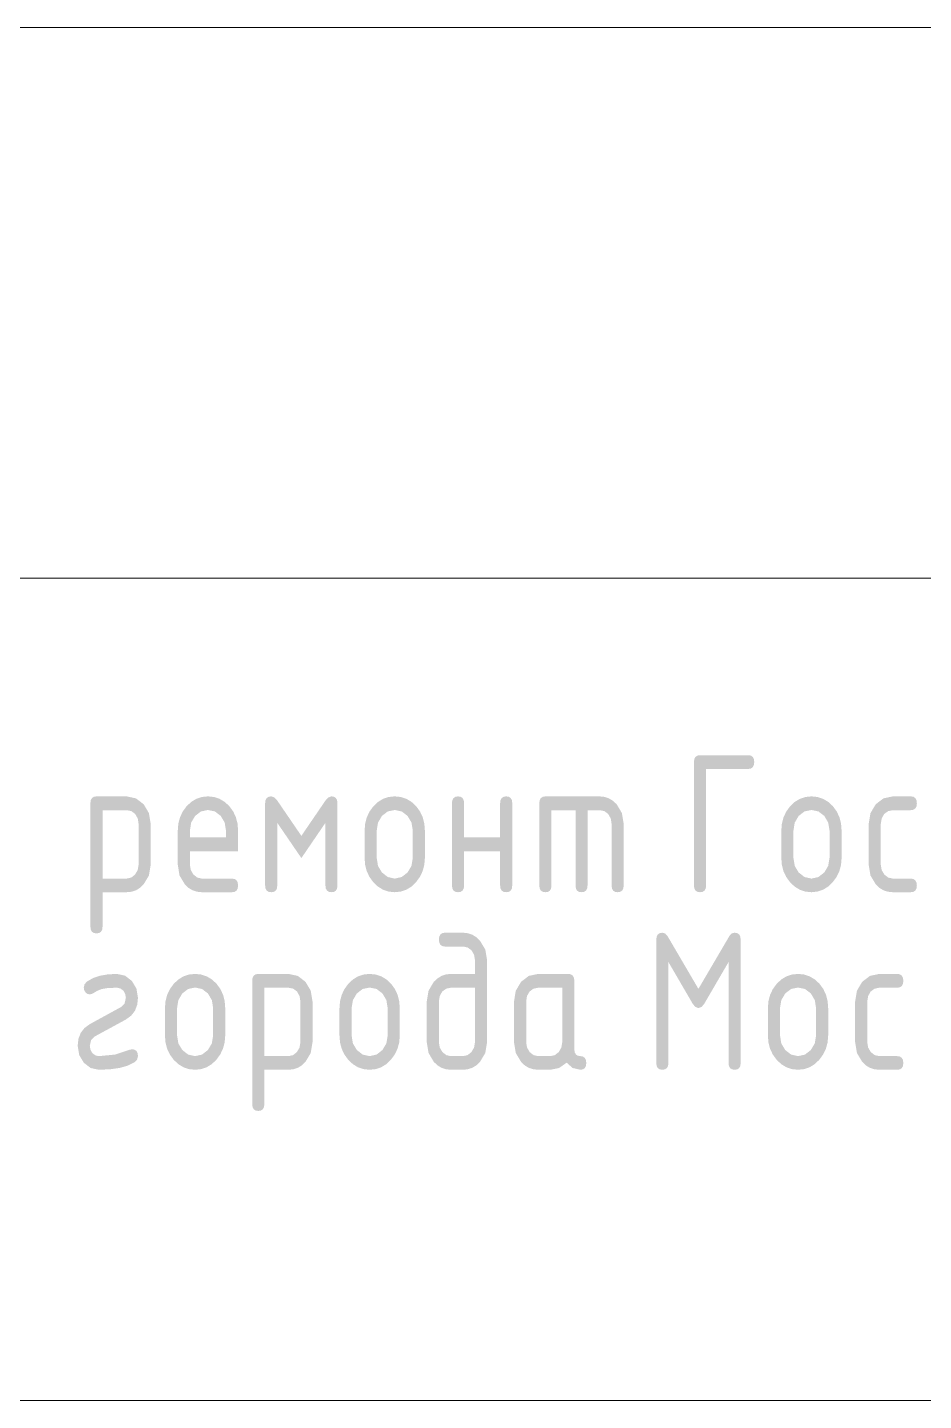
# Model space of a CAD drawing. Header units: millimetres. Extents: x 0 to 1189, y 0 to 841.
# Drawn here: x 1088.41 to 1104.73, y 34.96 to 59.98 of the extents above; entities that cross this region are included whole.
import ezdxf

# ---------------------------------------------------------------- set-up
doc = ezdxf.new("R2010")
doc.units = ezdxf.units.MM

msp = doc.modelspace()

# ---------------------------------------------------------------- hatches: boundary and pattern name
h = msp.add_hatch(color=7)
h.dxf.hatch_style = 2
h.paths.add_polyline_path([(1100.765138, 46.468794), (1100.765138, 44.345513), (1100.758222, 44.291046), (1100.737509, 44.252909), (1100.703049, 44.230481), (1100.654895, 44.223143), (1100.606423, 44.230481), (1100.5718, 44.252909), (1100.551026, 44.291046), (1100.544101, 44.345513), (1100.544101, 46.594471), (1100.551026, 46.649455), (1100.5718, 46.688729), (1100.606423, 46.712294), (1100.654895, 46.720148), (1101.531879, 46.720148), (1101.580265, 46.712294), (1101.614699, 46.688729), (1101.635283, 46.649455), (1101.642122, 46.594471), (1101.635283, 46.539488), (1101.614699, 46.500213), (1101.580265, 46.476649), (1101.531879, 46.468794)])
h = msp.add_hatch(color=7)
h.paths.add_polyline_path([(1089.55251, 45.847023), (1089.559434, 45.900095), (1089.580208, 45.938387), (1089.614831, 45.96159), (1089.663304, 45.969393), (1090.212314, 45.969393), (1090.382295, 45.933082), (1090.522097, 45.826077), (1090.618353, 45.663744), (1090.65053, 45.469992), (1090.65053, 44.722544), (1090.618353, 44.528792), (1090.522097, 44.366459), (1090.456098, 44.302673), (1090.382295, 44.258008), (1090.300948, 44.231739), (1090.212314, 44.223143), (1089.773547, 44.223143), (1089.773547, 43.594758), (1089.766631, 43.541686), (1089.745917, 43.503394), (1089.711458, 43.480191), (1089.663304, 43.472388), (1089.614831, 43.480191), (1089.580208, 43.503394), (1089.559434, 43.541686), (1089.55251, 43.594758)])
h.paths.add_polyline_path([(1089.773547, 45.718039), (1089.773547, 44.47119), (1090.212314, 44.47119), (1090.295754, 44.489449), (1090.365552, 44.544502), (1090.413921, 44.625668), (1090.430044, 44.722544), (1090.430044, 45.469992), (1090.414266, 45.566868), (1090.368308, 45.648035), (1090.297339, 45.701434), (1090.212314, 45.718039)])
h = msp.add_hatch(color=7)
h.paths.add_polyline_path([(1091.692614, 45.721346), (1091.565904, 45.694819), (1091.45945, 45.613308), (1091.387861, 45.492247), (1091.364641, 45.347622), (1091.364641, 45.221945), (1092.021139, 45.221945), (1092.021139, 45.347622), (1091.997919, 45.492247), (1091.92633, 45.613308), (1091.8196, 45.694819)])
h.paths.add_polyline_path([(1091.364641, 44.970591), (1091.364641, 44.722544), (1091.380558, 44.626908), (1091.429133, 44.544502), (1091.500171, 44.489449), (1091.582371, 44.47119), (1092.131382, 44.47119), (1092.179768, 44.463335), (1092.214202, 44.439771), (1092.234786, 44.400497), (1092.241625, 44.345513), (1092.234786, 44.291046), (1092.214202, 44.252909), (1092.179768, 44.230481), (1092.131382, 44.223143), (1091.582371, 44.223143), (1091.493738, 44.231739), (1091.41239, 44.258008), (1091.338588, 44.302673), (1091.272588, 44.366459), (1091.17585, 44.527345), (1091.143604, 44.722544), (1091.143604, 45.344315), (1091.153457, 45.470156), (1091.183154, 45.585816), (1091.232901, 45.691658), (1091.302905, 45.788043), (1091.387594, 45.867771), (1091.480603, 45.9244), (1091.58219, 45.958188), (1091.692614, 45.969393), (1091.803271, 45.95824), (1091.904832, 45.924814), (1091.997712, 45.869167), (1092.082323, 45.791351), (1092.15256, 45.694965), (1092.202282, 45.589124), (1092.231849, 45.473463), (1092.241625, 45.347622), (1092.241625, 44.970591)])
h = msp.add_hatch(color=7)
h.dxf.hatch_style = 2
h.paths.add_polyline_path([(1093.394503, 44.844914), (1092.955735, 45.487631), (1092.955735, 44.345513), (1092.948819, 44.291046), (1092.928106, 44.252909), (1092.893646, 44.230481), (1092.845492, 44.223143), (1092.79702, 44.230481), (1092.762397, 44.252909), (1092.741623, 44.291046), (1092.734698, 44.345513), (1092.734698, 45.847023), (1092.741623, 45.900095), (1092.762397, 45.938387), (1092.79702, 45.96159), (1092.845492, 45.969393), (1092.900407, 45.950721), (1092.955735, 45.892774), (1093.394503, 45.250057), (1093.832719, 45.892774), (1093.888116, 45.950721), (1093.943513, 45.969393), (1093.990074, 45.96159), (1094.023715, 45.938387), (1094.044127, 45.900095), (1094.051, 45.847023), (1094.051, 44.345513), (1094.044127, 44.291046), (1094.023715, 44.252909), (1093.990074, 44.230481), (1093.943513, 44.223143), (1093.895041, 44.230481), (1093.860418, 44.252909), (1093.839644, 44.291046), (1093.832719, 44.345513), (1093.832719, 45.487631)])
h = msp.add_hatch(color=7)
h.paths.add_polyline_path([(1094.545781, 44.844914), (1094.545781, 45.344315), (1094.555634, 45.470156), (1094.58533, 45.585816), (1094.635077, 45.691658), (1094.705082, 45.788043), (1094.789771, 45.867771), (1094.88278, 45.9244), (1094.984367, 45.958188), (1095.094791, 45.969393), (1095.205447, 45.95824), (1095.307009, 45.924814), (1095.399889, 45.869167), (1095.4845, 45.791351), (1095.554737, 45.694914), (1095.604458, 45.58871), (1095.634026, 45.472068), (1095.643801, 45.344315), (1095.643801, 44.844914), (1095.633509, 44.720985), (1095.602805, 44.606307), (1095.551947, 44.500826), (1095.481193, 44.404493), (1095.398028, 44.324765), (1095.305355, 44.268136), (1095.204001, 44.234348), (1095.094791, 44.223143), (1094.984367, 44.234348), (1094.88278, 44.268136), (1094.789771, 44.324765), (1094.705082, 44.404493), (1094.635077, 44.500826), (1094.58533, 44.606307), (1094.555634, 44.720985)])
h.paths.add_polyline_path([(1095.423315, 44.848221), (1095.423315, 45.347622), (1095.400095, 45.491007), (1095.328506, 45.613308), (1095.221777, 45.694819), (1095.094791, 45.721346), (1094.96808, 45.694819), (1094.861627, 45.613308), (1094.790038, 45.491007), (1094.766818, 45.347622), (1094.766818, 44.848221), (1094.790038, 44.702425), (1094.861627, 44.583087), (1094.96808, 44.499647), (1095.094791, 44.47119), (1095.221777, 44.499647), (1095.328506, 44.583087), (1095.400095, 44.703872)])
h = msp.add_hatch(color=7)
h.dxf.hatch_style = 2
h.paths.add_polyline_path([(1096.357912, 44.970591), (1096.357912, 44.345513), (1096.350996, 44.291046), (1096.330283, 44.252909), (1096.295823, 44.230481), (1096.247669, 44.223143), (1096.199197, 44.230481), (1096.164573, 44.252909), (1096.1438, 44.291046), (1096.136875, 44.345513), (1096.136875, 45.847023), (1096.1438, 45.900095), (1096.164573, 45.938387), (1096.199197, 45.96159), (1096.247669, 45.969393), (1096.295823, 45.96159), (1096.330283, 45.938387), (1096.350996, 45.900095), (1096.357912, 45.847023), (1096.357912, 45.221945), (1097.01441, 45.221945), (1097.01441, 45.847023), (1097.021326, 45.900095), (1097.042039, 45.938387), (1097.076499, 45.96159), (1097.124653, 45.969393), (1097.173039, 45.96159), (1097.207473, 45.938387), (1097.228057, 45.900095), (1097.234896, 45.847023), (1097.234896, 44.345513), (1097.228057, 44.291046), (1097.207473, 44.252909), (1097.173039, 44.230481), (1097.124653, 44.223143), (1097.076499, 44.230481), (1097.042039, 44.252909), (1097.021326, 44.291046), (1097.01441, 44.345513), (1097.01441, 44.970591)])
h = msp.add_hatch(color=7)
h.dxf.hatch_style = 2
h.paths.add_polyline_path([(1097.838763, 45.969393), (1098.82599, 45.969393), (1098.914477, 45.960255), (1098.995213, 45.933082), (1099.068921, 45.888235), (1099.136324, 45.826077), (1099.23258, 45.663744), (1099.264757, 45.469992), (1099.264757, 44.345513), (1099.257841, 44.291046), (1099.237128, 44.252909), (1099.202668, 44.230481), (1099.154514, 44.223143), (1099.106128, 44.230481), (1099.071694, 44.252909), (1099.05111, 44.291046), (1099.044271, 44.345513), (1099.044271, 45.469992), (1099.028493, 45.566868), (1098.982535, 45.648035), (1098.911497, 45.701434), (1098.82599, 45.718039), (1098.605504, 45.718039), (1098.605504, 44.345513), (1098.598588, 44.291046), (1098.577874, 44.252909), (1098.543415, 44.230481), (1098.495261, 44.223143), (1098.448468, 44.230481), (1098.414852, 44.252909), (1098.394569, 44.291046), (1098.387774, 44.345513), (1098.387774, 45.718039), (1097.949007, 45.718039), (1097.949007, 44.345513), (1097.94209, 44.291046), (1097.921377, 44.252909), (1097.886917, 44.230481), (1097.838763, 44.223143), (1097.790291, 44.230481), (1097.755668, 44.252909), (1097.734894, 44.291046), (1097.727969, 44.345513), (1097.727969, 45.847023), (1097.734894, 45.900095), (1097.755668, 45.938387), (1097.790291, 45.96159)])
h = msp.add_hatch(color=7)
h.paths.add_polyline_path([(1102.135195, 44.844914), (1102.135195, 45.344315), (1102.145048, 45.470156), (1102.174745, 45.585816), (1102.224492, 45.691658), (1102.294497, 45.788043), (1102.379186, 45.867771), (1102.472195, 45.9244), (1102.573782, 45.958188), (1102.684206, 45.969393), (1102.794862, 45.95824), (1102.896424, 45.924814), (1102.989303, 45.869167), (1103.073915, 45.791351), (1103.144152, 45.694914), (1103.193873, 45.58871), (1103.223441, 45.472068), (1103.233216, 45.344315), (1103.233216, 44.844914), (1103.222924, 44.720985), (1103.19222, 44.606307), (1103.141361, 44.500826), (1103.070608, 44.404493), (1102.987443, 44.324765), (1102.89477, 44.268136), (1102.793415, 44.234348), (1102.684206, 44.223143), (1102.573782, 44.234348), (1102.472195, 44.268136), (1102.379186, 44.324765), (1102.294497, 44.404493), (1102.224492, 44.500826), (1102.174745, 44.606307), (1102.145048, 44.720985)])
h.paths.add_polyline_path([(1103.01273, 44.848221), (1103.01273, 45.347622), (1102.98951, 45.491007), (1102.917921, 45.613308), (1102.811192, 45.694819), (1102.684206, 45.721346), (1102.557495, 45.694819), (1102.451042, 45.613308), (1102.379453, 45.491007), (1102.356233, 45.347622), (1102.356233, 44.848221), (1102.379453, 44.702425), (1102.451042, 44.583087), (1102.557495, 44.499647), (1102.684206, 44.47119), (1102.811192, 44.499647), (1102.917921, 44.583087), (1102.98951, 44.703872)])
h = msp.add_hatch(color=7)
h.dxf.hatch_style = 2
h.paths.add_polyline_path([(1103.947327, 45.469992), (1103.947327, 44.722544), (1103.963243, 44.626908), (1104.011819, 44.544502), (1104.082857, 44.489449), (1104.165057, 44.47119), (1104.493581, 44.47119), (1104.541735, 44.463335), (1104.576195, 44.439771), (1104.596908, 44.400497), (1104.603824, 44.345513), (1104.596908, 44.291046), (1104.576195, 44.252909), (1104.541735, 44.230481), (1104.493581, 44.223143), (1104.165057, 44.223143), (1104.076423, 44.231739), (1103.995076, 44.258008), (1103.921273, 44.302673), (1103.855274, 44.366459), (1103.758536, 44.527345), (1103.72629, 44.722544), (1103.72629, 45.469992), (1103.758536, 45.663744), (1103.855274, 45.826077), (1103.995076, 45.933082), (1104.165057, 45.969393), (1104.493581, 45.969393), (1104.541735, 45.961538), (1104.576195, 45.937974), (1104.596908, 45.8987), (1104.603824, 45.843716), (1104.596908, 45.788732), (1104.576195, 45.749458), (1104.541735, 45.725894), (1104.493581, 45.718039), (1104.165057, 45.718039), (1104.079963, 45.699987), (1104.008512, 45.648035), (1103.96283, 45.566868)])
h = msp.add_hatch(color=7)
h.paths.add_polyline_path([(1096.776019, 42.985768), (1096.776019, 41.487565), (1096.743842, 41.293813), (1096.647586, 41.13148), (1096.579726, 41.067694), (1096.505303, 41.023028), (1096.424576, 40.996759), (1096.337803, 40.988164), (1096.116765, 40.988164), (1096.028132, 40.996759), (1095.946784, 41.023028), (1095.872982, 41.067694), (1095.806982, 41.13148), (1095.710244, 41.293813), (1095.677998, 41.487565), (1095.677998, 42.235013), (1095.710244, 42.428765), (1095.806982, 42.591098), (1095.874145, 42.653256), (1095.947818, 42.698103), (1096.028519, 42.725276), (1096.116765, 42.734414), (1096.555533, 42.734414), (1096.555533, 42.985768), (1096.539754, 43.082851), (1096.493797, 43.163811), (1096.422828, 43.215969), (1096.337803, 43.233815), (1096.006522, 43.233815), (1095.959962, 43.24167), (1095.926321, 43.265234), (1095.905908, 43.304508), (1095.899035, 43.359492), (1095.905908, 43.414476), (1095.926321, 43.45375), (1095.959962, 43.477314), (1096.006522, 43.485169), (1096.337803, 43.485169), (1096.426436, 43.476057), (1096.507784, 43.448651), (1096.581586, 43.402849), (1096.647586, 43.338546), (1096.743842, 43.179314)])
h.paths.add_polyline_path([(1096.555533, 41.487565), (1096.555533, 42.48306), (1096.116765, 42.48306), (1096.031672, 42.465007), (1095.96022, 42.413055), (1095.914538, 42.331889), (1095.899035, 42.235013), (1095.899035, 41.487565), (1095.914952, 41.391929), (1095.963528, 41.309522), (1096.034565, 41.25447), (1096.116765, 41.236211), (1096.337803, 41.236211), (1096.421243, 41.25447), (1096.491041, 41.309522), (1096.53941, 41.390689)])
h = msp.add_hatch(color=7)
h.dxf.hatch_style = 2
h.paths.add_polyline_path([(1101.284668, 43.485169), (1101.332822, 43.477314), (1101.367282, 43.45375), (1101.387995, 43.414476), (1101.394911, 43.359492), (1101.394911, 41.110534), (1101.387995, 41.056067), (1101.367282, 41.01793), (1101.332822, 40.995502), (1101.284668, 40.988164), (1101.236282, 40.995502), (1101.201848, 41.01793), (1101.181264, 41.056067), (1101.174425, 41.110534), (1101.174425, 42.951042), (1100.729043, 42.185955), (1100.680743, 42.131109), (1100.625415, 42.112643), (1100.572223, 42.131109), (1100.523991, 42.185955), (1100.079161, 42.951042), (1100.079161, 41.110534), (1100.072244, 41.056067), (1100.051531, 41.01793), (1100.017071, 40.995502), (1099.968917, 40.988164), (1099.920445, 40.995502), (1099.885822, 41.01793), (1099.865048, 41.056067), (1099.858123, 41.110534), (1099.858123, 43.359492), (1099.865048, 43.414476), (1099.885822, 43.45375), (1099.920445, 43.477314), (1099.968917, 43.485169), (1100.02211, 43.46946), (1100.063726, 43.422331), (1100.625415, 42.462114), (1101.192615, 43.429496), (1101.231821, 43.471802)])
h = msp.add_hatch(color=7)
h.dxf.hatch_style = 2
h.paths.add_polyline_path([(1090.3083, 41.361888), (1090.356687, 41.354033), (1090.39112, 41.330469), (1090.411705, 41.291195), (1090.418543, 41.236211), (1090.40304, 41.173648), (1090.357358, 41.124314), (1090.237159, 41.064671), (1090.088227, 41.022133), (1089.910564, 40.996647), (1089.704168, 40.988164), (1089.557338, 41.019583), (1089.434073, 41.113841), (1089.348565, 41.254814), (1089.320522, 41.424726), (1089.334363, 41.551583), (1089.375851, 41.659889), (1089.444933, 41.74928), (1089.54156, 41.819397), (1090.10876, 42.130282), (1090.175526, 42.19691), (1090.198057, 42.297851), (1090.186482, 42.369441), (1090.151755, 42.430694), (1090.097116, 42.4699), (1090.035449, 42.48306), (1089.871393, 42.477272), (1089.756534, 42.458255), (1089.677917, 42.426905), (1089.590618, 42.37447), (1089.54156, 42.36069), (1089.499736, 42.368958), (1089.464941, 42.395417), (1089.438827, 42.437998), (1089.431317, 42.48306), (1089.445373, 42.545416), (1089.489194, 42.594956), (1089.595708, 42.656512), (1089.722014, 42.700032), (1089.868473, 42.725879), (1090.035449, 42.734414), (1090.181865, 42.702995), (1090.305544, 42.608737), (1090.390776, 42.466523), (1090.418543, 42.297851), (1090.404789, 42.170994), (1090.363491, 42.062689), (1090.294597, 41.973298), (1090.198057, 41.903181), (1089.633613, 41.595603), (1089.564435, 41.527321), (1089.54156, 41.424726), (1089.553066, 41.353137), (1089.587311, 41.291884), (1089.641192, 41.251025), (1089.704168, 41.236211), (1090.005407, 41.265081), (1090.265305, 41.351415)])
h = msp.add_hatch(color=7)
h.paths.add_polyline_path([(1090.909891, 41.609935), (1090.909891, 42.109336), (1090.919744, 42.235177), (1090.949441, 42.350837), (1090.999188, 42.456679), (1091.069193, 42.553064), (1091.153882, 42.632792), (1091.246891, 42.689421), (1091.348478, 42.723209), (1091.458902, 42.734414), (1091.569558, 42.72326), (1091.67112, 42.689834), (1091.763999, 42.634188), (1091.848611, 42.556371), (1091.918848, 42.459935), (1091.968569, 42.353731), (1091.998137, 42.237089), (1092.007912, 42.109336), (1092.007912, 41.609935), (1091.99762, 41.486006), (1091.966916, 41.371327), (1091.916057, 41.265847), (1091.845304, 41.169514), (1091.762139, 41.089786), (1091.669466, 41.033157), (1091.568111, 40.999369), (1091.458902, 40.988164), (1091.348478, 40.999369), (1091.246891, 41.033157), (1091.153882, 41.089786), (1091.069193, 41.169514), (1090.999188, 41.265847), (1090.949441, 41.371327), (1090.919744, 41.486006)])
h.paths.add_polyline_path([(1091.787426, 41.613242), (1091.787426, 42.112643), (1091.764206, 42.256028), (1091.692617, 42.378329), (1091.585888, 42.45984), (1091.458902, 42.486367), (1091.332191, 42.45984), (1091.225738, 42.378329), (1091.154149, 42.256028), (1091.130929, 42.112643), (1091.130929, 41.613242), (1091.154149, 41.467446), (1091.225738, 41.348108), (1091.332191, 41.264667), (1091.458902, 41.236211), (1091.585888, 41.264667), (1091.692617, 41.348108), (1091.764206, 41.468893)])
h = msp.add_hatch(color=7)
h.paths.add_polyline_path([(1092.49926, 42.612044), (1092.506185, 42.665116), (1092.526959, 42.703408), (1092.561582, 42.726611), (1092.610055, 42.734414), (1093.159065, 42.734414), (1093.329046, 42.698103), (1093.468848, 42.591098), (1093.565104, 42.428765), (1093.597281, 42.235013), (1093.597281, 41.487565), (1093.565104, 41.293813), (1093.468848, 41.13148), (1093.402849, 41.067694), (1093.329046, 41.023028), (1093.247699, 40.996759), (1093.159065, 40.988164), (1092.720298, 40.988164), (1092.720298, 40.359779), (1092.713382, 40.306707), (1092.692668, 40.268415), (1092.658208, 40.245212), (1092.610055, 40.237409), (1092.561582, 40.245212), (1092.526959, 40.268415), (1092.506185, 40.306707), (1092.49926, 40.359779)])
h.paths.add_polyline_path([(1092.720298, 42.48306), (1092.720298, 41.236211), (1093.159065, 41.236211), (1093.242505, 41.25447), (1093.312303, 41.309522), (1093.360672, 41.390689), (1093.376795, 41.487565), (1093.376795, 42.235013), (1093.361016, 42.331889), (1093.315059, 42.413055), (1093.24409, 42.466454), (1093.159065, 42.48306)])
h = msp.add_hatch(color=7)
h.paths.add_polyline_path([(1094.088629, 41.609935), (1094.088629, 42.109336), (1094.098482, 42.235177), (1094.128179, 42.350837), (1094.177926, 42.456679), (1094.24793, 42.553064), (1094.332619, 42.632792), (1094.425628, 42.689421), (1094.527216, 42.723209), (1094.63764, 42.734414), (1094.748296, 42.72326), (1094.849857, 42.689834), (1094.942737, 42.634188), (1095.027349, 42.556371), (1095.097586, 42.459935), (1095.147307, 42.353731), (1095.176875, 42.237089), (1095.18665, 42.109336), (1095.18665, 41.609935), (1095.176358, 41.486006), (1095.145653, 41.371327), (1095.094795, 41.265847), (1095.024042, 41.169514), (1094.940877, 41.089786), (1094.848204, 41.033157), (1094.746849, 40.999369), (1094.63764, 40.988164), (1094.527216, 40.999369), (1094.425628, 41.033157), (1094.332619, 41.089786), (1094.24793, 41.169514), (1094.177926, 41.265847), (1094.128179, 41.371327), (1094.098482, 41.486006)])
h.paths.add_polyline_path([(1094.966164, 41.613242), (1094.966164, 42.112643), (1094.942944, 42.256028), (1094.871355, 42.378329), (1094.764626, 42.45984), (1094.63764, 42.486367), (1094.510929, 42.45984), (1094.404476, 42.378329), (1094.332886, 42.256028), (1094.309667, 42.112643), (1094.309667, 41.613242), (1094.332886, 41.467446), (1094.404476, 41.348108), (1094.510929, 41.264667), (1094.63764, 41.236211), (1094.764626, 41.264667), (1094.871355, 41.348108), (1094.942944, 41.468893)])
h = msp.add_hatch(color=7)
h.paths.add_polyline_path([(1098.144902, 42.48306), (1097.706134, 42.48306), (1097.621041, 42.465007), (1097.549589, 42.413055), (1097.503907, 42.331889), (1097.488404, 42.235013), (1097.488404, 41.487565), (1097.504321, 41.391929), (1097.552897, 41.309522), (1097.623934, 41.25447), (1097.706134, 41.236211), (1097.927172, 41.236211), (1098.010612, 41.25447), (1098.08041, 41.309522), (1098.128779, 41.390689), (1098.144902, 41.487565)])
h.paths.add_polyline_path([(1098.583669, 41.110534), (1098.576796, 41.056067), (1098.556384, 41.01793), (1098.522743, 40.995502), (1098.476182, 40.988164), (1098.335622, 41.019997), (1098.224828, 41.117148), (1098.088609, 41.019997), (1097.927172, 40.988164), (1097.706134, 40.988164), (1097.617501, 40.996759), (1097.536153, 41.023028), (1097.462351, 41.067694), (1097.396351, 41.13148), (1097.299613, 41.292366), (1097.267367, 41.487565), (1097.267367, 42.235013), (1097.299613, 42.428765), (1097.396351, 42.591098), (1097.536153, 42.698103), (1097.706134, 42.734414), (1098.255145, 42.734414), (1098.303531, 42.726611), (1098.337965, 42.703408), (1098.358549, 42.665116), (1098.365388, 42.612044), (1098.365388, 41.361888), (1098.372313, 41.306904), (1098.393086, 41.26763), (1098.42771, 41.244066), (1098.476182, 41.236211), (1098.522743, 41.228356), (1098.556384, 41.204792), (1098.576796, 41.165517)])
h = msp.add_hatch(color=7)
h.paths.add_polyline_path([(1101.890567, 41.609935), (1101.890567, 42.109336), (1101.90042, 42.235177), (1101.930117, 42.350837), (1101.979864, 42.456679), (1102.049868, 42.553064), (1102.134557, 42.632792), (1102.227566, 42.689421), (1102.329153, 42.723209), (1102.439577, 42.734414), (1102.550234, 42.72326), (1102.651795, 42.689834), (1102.744675, 42.634188), (1102.829286, 42.556371), (1102.899523, 42.459935), (1102.949245, 42.353731), (1102.978812, 42.237089), (1102.988588, 42.109336), (1102.988588, 41.609935), (1102.978295, 41.486006), (1102.947591, 41.371327), (1102.896733, 41.265847), (1102.825979, 41.169514), (1102.742815, 41.089786), (1102.650141, 41.033157), (1102.548787, 40.999369), (1102.439577, 40.988164), (1102.329153, 40.999369), (1102.227566, 41.033157), (1102.134557, 41.089786), (1102.049868, 41.169514), (1101.979864, 41.265847), (1101.930117, 41.371327), (1101.90042, 41.486006)])
h.paths.add_polyline_path([(1102.768102, 41.613242), (1102.768102, 42.112643), (1102.744882, 42.256028), (1102.673293, 42.378329), (1102.566563, 42.45984), (1102.439577, 42.486367), (1102.312867, 42.45984), (1102.206413, 42.378329), (1102.134824, 42.256028), (1102.111604, 42.112643), (1102.111604, 41.613242), (1102.134824, 41.467446), (1102.206413, 41.348108), (1102.312867, 41.264667), (1102.439577, 41.236211), (1102.566563, 41.264667), (1102.673293, 41.348108), (1102.744882, 41.468893)])
h = msp.add_hatch(color=7)
h.dxf.hatch_style = 2
h.paths.add_polyline_path([(1103.700973, 42.235013), (1103.700973, 41.487565), (1103.716889, 41.391929), (1103.765465, 41.309522), (1103.836503, 41.25447), (1103.918703, 41.236211), (1104.247227, 41.236211), (1104.295381, 41.228356), (1104.329841, 41.204792), (1104.350554, 41.165517), (1104.35747, 41.110534), (1104.350554, 41.056067), (1104.329841, 41.01793), (1104.295381, 40.995502), (1104.247227, 40.988164), (1103.918703, 40.988164), (1103.830069, 40.996759), (1103.748722, 41.023028), (1103.67492, 41.067694), (1103.60892, 41.13148), (1103.512182, 41.292366), (1103.479936, 41.487565), (1103.479936, 42.235013), (1103.512182, 42.428765), (1103.60892, 42.591098), (1103.748722, 42.698103), (1103.918703, 42.734414), (1104.247227, 42.734414), (1104.295381, 42.726559), (1104.329841, 42.702995), (1104.350554, 42.663721), (1104.35747, 42.608737), (1104.350554, 42.553753), (1104.329841, 42.514479), (1104.295381, 42.490915), (1104.247227, 42.48306), (1103.918703, 42.48306), (1103.833609, 42.465007), (1103.762158, 42.413055), (1103.716476, 42.331889)])

# ---------------------------------------------------------------- linework, layer by layer
at = {"color": 7, "lineweight": 0}
for points in [[(1184.111809, 59.979862), (999.111526, 59.979862)], [(1184.111809, 49.946847), (1064.131626, 49.946847)], [(1184.111809, 34.960824), (999.111526, 34.960824)]]:
    msp.add_lwpolyline(points, dxfattribs=at)

doc.saveas('drawing.dxf')
